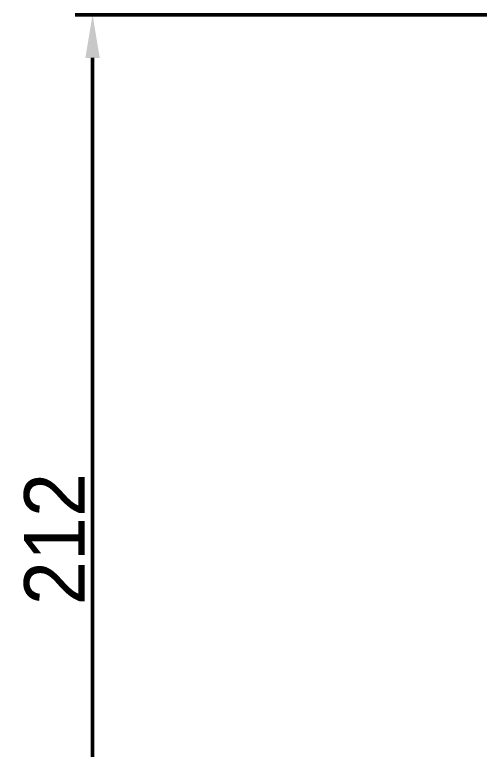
# Model space of a CAD drawing. Header units: millimetres. Extents: x 0 to 1863, y -9 to 1040.
# Drawn here: x 392.7 to 486.6, y 544.1 to 692.6 of the extents above; entities that cross this region are included whole.
import ezdxf

# ---------------------------------------------------------------- set-up
doc = ezdxf.new("R2010")
doc.units = ezdxf.units.MM
doc.header["$LTSCALE"] = 3.5
doc.layers.add('제목(ISO)', color=7, linetype='Continuous', lineweight=50)
doc.styles.add('레이블 텍스트 (ISO)', font='')
doc.styles.get('레이블 텍스트 (ISO)').set_extended_font_data('Gulim')
doc.dimstyles.new('기본값 (ISO)', dxfattribs={"dimscale": 3.5, "dimtxt": 3.5, "dimasz": 2.5, "dimexe": 1, "dimexo": 0.5, "dimgap": 0.4, "dimtad": 1, "dimtoh": 1, "dimdsep": 46, "dimtxsty": '레이블 텍스트 (ISO)', "dimcen": 0.09, "dimdle": 10, "dimclrd": 256, "dimclre": 256, "dimclrt": 6, "dimazin": 2, "dimtfac": 0.714286, "dimtmove": 0, "dimatfit": 3, "dimfxl": 1, "dimtolj": 1, "dimtzin": 0, "dimlwd": -1, "dimlwe": -1, "dimarcsym": 0})

# ---------------------------------------------------------------- blocks, each defined once
blk = doc.blocks.new('*D17')
at = {"layer": 'Defpoints', "color": 0}
for p in [(408.48, 692.62), (516.53, 692.62), (516.53, 480.62)]:
    blk.add_point(p, dxfattribs=at)
at = {"layer": '제목(ISO)'}
for p, q in [((514.78, 692.62), (404.98, 692.62)), ((408.48, 489.37), (408.48, 683.87)), ((514.78, 480.62), (404.98, 480.62))]:
    blk.add_line(p, q, dxfattribs=at)
for points in [[(409.94, 683.87), (407.02, 683.87), (408.48, 692.62)], [(407.02, 489.37), (409.94, 489.37), (408.48, 480.62)]]:
    blk.add_solid(points, dxfattribs=at)
at = {"layer": '제목(ISO)', "color": 0, "insert": (400.78, 586.62), "char_height": 12.25, "attachment_point": 5, "rotation": 90, "style": '레이블 텍스트 (ISO)'}
blk.add_mtext('\\A1;212', dxfattribs=at)

msp = doc.modelspace()

# ---------------------------------------------------------------- dimensions: what is measured, and where the dimension line sits
at = {"layer": '제목(ISO)', "color": 0}
dim = msp.add_linear_dim(base=(408.478, 692.6218), p1=(516.5281, 480.6218), p2=(516.5281, 692.6218), angle=90, dimstyle='기본값 (ISO)', override={"dimgap": 0.4, "dimtoh": 0, "dimdec": 2, "dimclrt": 0, "dimtol": 0, "dimlim": 0, "dimtp": 0, "dimtm": 0, "dimtdec": 2, "dimtofl": 0, "dimatfit": 1}, dxfattribs=at)
dim.commit()
dim.dimension.update_dxf_attribs({"geometry": '*D17', "text_midpoint": (408.478, 586.6218), "dimtype": 160})

doc.saveas('drawing.dxf')
